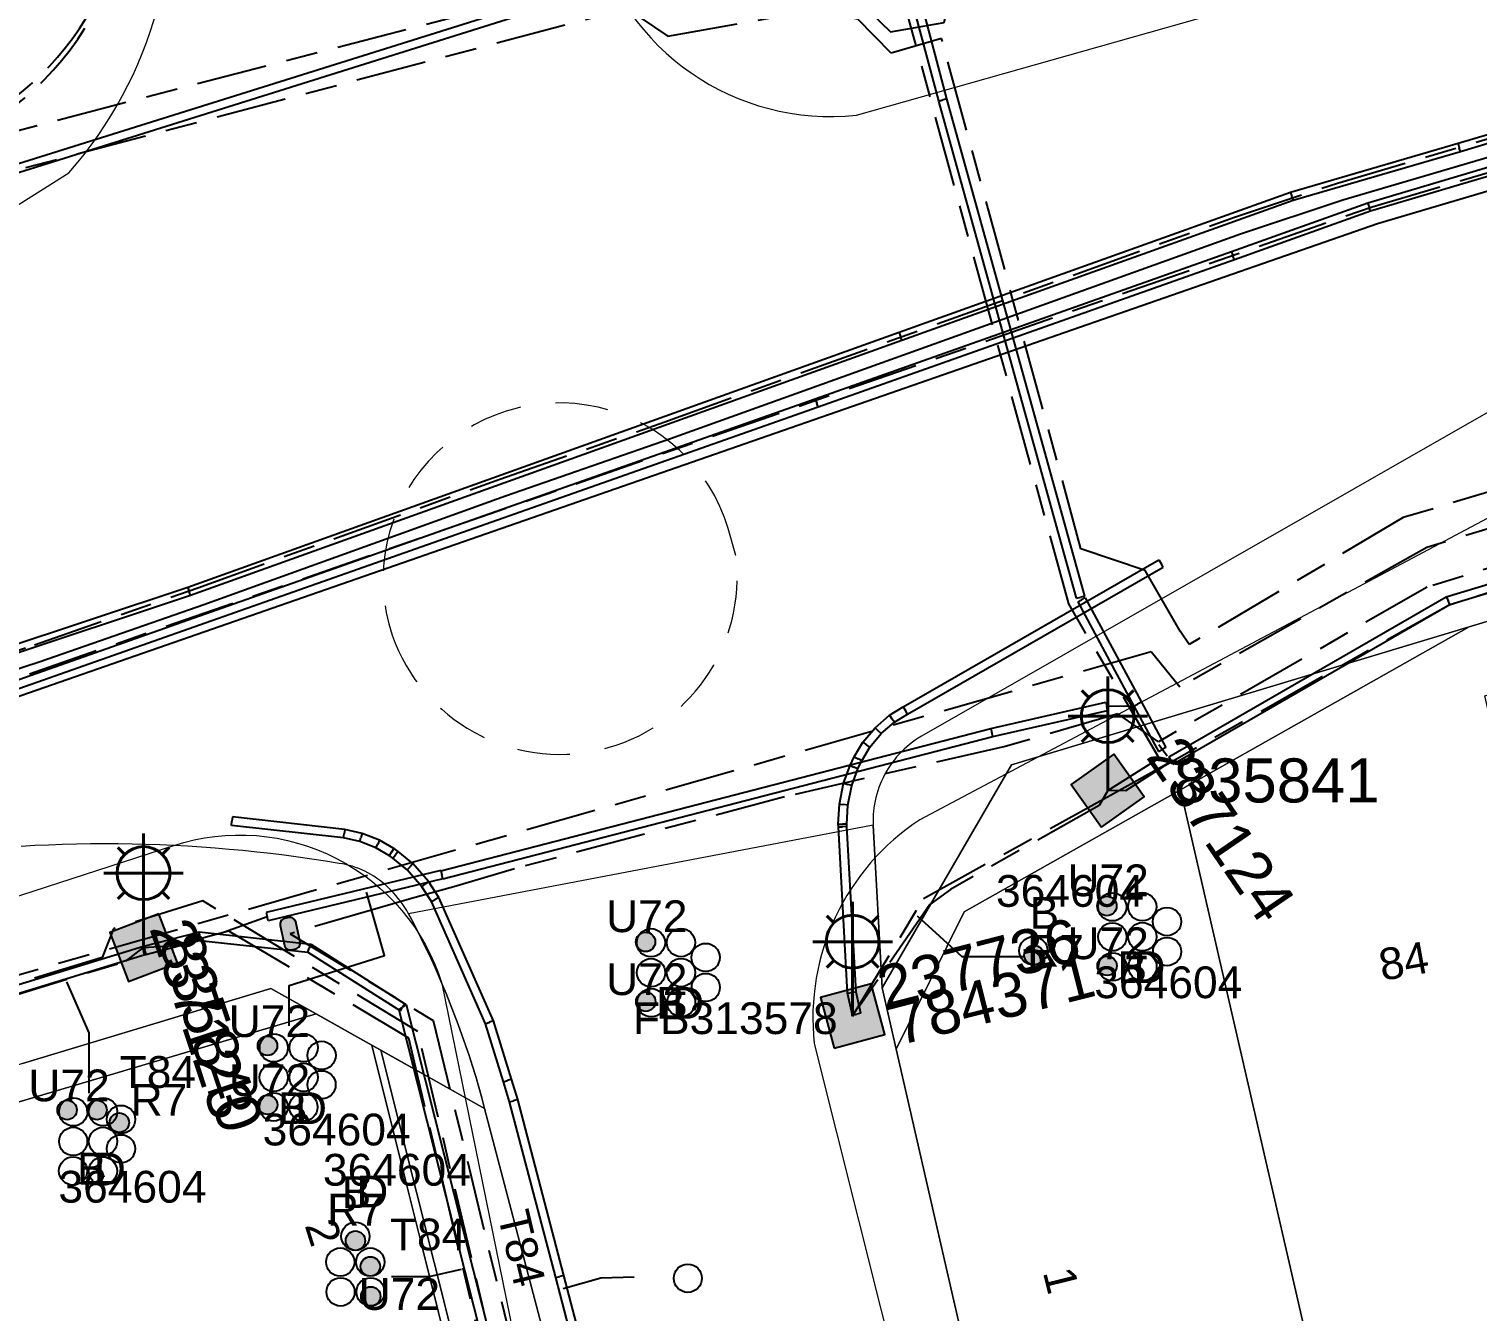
# Model space of a CAD drawing. Header units: metres. Extents: x 303957 to 307239, y 6268736 to 6272503.
# Drawn here: x 305630.4 to 305712.5, y 6269638.4 to 6269711.1 of the extents above; entities that cross this region are included whole.
import ezdxf
from ezdxf.enums import TextEntityAlignment as Align

# ---------------------------------------------------------------- set-up
doc = ezdxf.new("R2010")
doc.units = ezdxf.units.M
doc.linetypes.add('Cable Exist UG', pattern=[8.2, 4, -1.2, 1.8, -1.2])
doc.linetypes.add('Dash', pattern=[5, 3, -2])
doc.layers.get('0').update_dxf_attribs({"color": 6})
for name, color, linetype, lineweight in [('Cadastre Developer_SP_EXT', 9, 'Continuous', 5), ('Cadastre Land Parcels_SP_EXT', 9, 'Continuous', 5), ('Cadastre Roads_SP_EXT', 9, 'Continuous', 5), ('Cadastre Roads_SP_NEW', 2, 'Continuous', 5)]:
    doc.layers.add(name, color=color, linetype=linetype, lineweight=lineweight)
for name, color, linetype in [('Duct_SP_EXT', 7, 'Continuous'), ('Equip_HV_EXT', 7, 'Continuous'), ('Equip_SP_SL_EXT', 7, 'Continuous'), ('Mains_HV_EXT', 7, 'Continuous'), ('Mains_HV_MOD', 3, 'Continuous'), ('Mains_LV_EXT', 7, 'Continuous'), ('Mains_SL_EXT', 7, 'Continuous'), ('Mains_SL_MOD', 3, 'Continuous'), ('Mains_TR_EXT', 7, 'Continuous'), ('SupportsUG_SP_LV_SL_EXT', 7, 'Continuous'), ('Trench_SP_EXT', 7, 'Continuous')]:
    doc.layers.add(name, color=color, linetype=linetype)
doc.styles.add('COLUMN_LABEL', font='arial.ttf')
doc.styles.add('iecARIAL', font='arial.ttf', dxfattribs={"height": 2})
doc.styles.add('POLE_LABEL', font='arial.ttf')
doc.styles.get("Standard").update_dxf_attribs({"font": 'arial.ttf'})
doc.linetypes.add('Cable P UG', pattern='A,6,-0.5,["P",Standard,S=1.7,R=0,X=0.5,Y=-1],-2.9', length=9.4)

# ---------------------------------------------------------------- blocks, each defined once
blk = doc.blocks.new('COLUMN_EXT')
blk.add_hatch(color=256).paths.add_polyline_path([(-1.485, 1.485), (-1.485, -1.485), (1.485, -1.485), (1.485, 1.485)])
blk.add_lwpolyline([(-1.485, -1.485), (1.485, -1.485), (1.485, 1.485), (-1.485, 1.485)], close=True)
for tag, height, style, flags, p in [('ASSET_NUM', 2.5, 'COLUMN_LABEL', 8, (2, 2)), ('STRUCTURE_PLANT_NUMBER', 0.2, 'POLE_LABEL', 9, (1.813, 0.031)), ('STREET_CODE', 0.2, 'COLUMN_LABEL', 9, (1.813, -0.2))]:
    blk.add_attdef(tag, text='', height=height, dxfattribs=dict(style=style, flags=flags)).set_placement(p, align=Align.MIDDLE_LEFT)
at = {"flags": 9}
for tag, p in [('OWNED_BY', (1.813, -0.6)), ('STATE', (1.813, -0.8)), ('COLUMN_TYPE', (1.813, -0.4)), ('STREETNAME', (1.813, -1.6)), ('USAGE', (1.813, -1)), ('LEGEND', (1.813, -1.2)), ('LOCATION', (1.813, -1.4)), ('SUBURB', (1.813, -1.8)), ('NOTES', (1.813, -2))]:
    blk.add_attdef(tag, text='', height=0.2, dxfattribs=at).set_placement(p, align=Align.MIDDLE_LEFT)
at = {"flags": 1}
blk.add_attdef('Z', (1.813, -2.351), '', height=0.2, dxfattribs=at)
blk = doc.blocks.new('DUCT_EXT')
blk.add_circle((0, 0.8), 0.8)
at = {"flags": 1}
blk.add_attdef('Z', (0, 0), '', height=0.2, dxfattribs=at)
at = {"flags": 9}
for tag, p in [('DUCT_CODE', (0, 0)), ('XSECT_TYPE', (0, -0.2)), ('STATE', (0, -0.6)), ('FB_REFERENCE', (0, -0.4)), ('NOTES', (0, -0.8))]:
    blk.add_attdef(tag, text='', height=0.2, dxfattribs=at).set_placement(p, align=Align.MIDDLE_LEFT)
blk = doc.blocks.new('SL_LANTERN_EXT')
at = {"lineweight": 40}
for p, q in [((0, 1.968), (0, 6.468)), ((-1.459, 5.676), (-1.061, 5.278)), ((1.458, 5.676), (1.06, 5.278)), ((-2.25, 4.218), (2.25, 4.218)), ((-1.459, 2.759), (-1.061, 3.157)), ((0, 0), (0, 2.721)), ((1.458, 2.759), (1.06, 3.157))]:
    blk.add_line(p, q, dxfattribs=at)
blk.add_circle((0, 4.218), 1.5, dxfattribs=at)
at = {"style": 'iecARIAL', "flags": 8}
blk.add_attdef('ASSET_NUM', (1.5, 1.5), '', height=2.5, dxfattribs=at)
for tag, p, height, flags in [('CONSTRUCTED_VOLTAGE', (0.981, -0.653), 0.2, 9), ('CONTROL_TYPE', (0.981, -0.853), 0.2, 9), ('LNUMBER', (2.181, -3.253), 2.5, 8), ('OPERATING_VOLTAGE', (0.981, -1.653), 0.2, 9), ('LANTERN_PURPOSE', (0.981, -1.053), 0.2, 9), ('LANTERN_TYPE', (0.981, -1.253), 0.2, 9), ('NO_PHASES', (0.981, -1.453), 0.2, 9), ('ORIENTATION', (0.981, -1.853), 0.2, 9), ('OWNED_BY', (0.981, -2.053), 0.2, 9), ('STATE', (0.981, -2.253), 0.2, 9), ('CEXIST', (0.981, -2.653), 0.2, 9), ('USAGE', (0.981, -2.453), 0.2, 9), ('CNEW', (0.981, -2.853), 0.2, 9), ('CNUMBER', (0.981, -3.053), 0.2, 9), ('CREMOVE', (0.981, -3.253), 0.2, 9), ('CREPLACE', (0.981, -3.453), 0.2, 9), ('LKINGHEIGHT', (0.981, -3.653), 0.2, 9), ('LBRACKET', (0.981, -3.853), 0.2, 9), ('LBRACKETVOCAB', (0.981, -4.053), 0.2, 9), ('LCATEGORY', (0.981, -4.253), 0.2, 9), ('LCHARGE1', (0.981, -4.453), 0.2, 9), ('LCHARGE1PERCENT', (0.981, -4.653), 0.2, 9), ('LCHARGE2', (0.981, -4.853), 0.2, 9), ('LCHARGE2PERCENT', (0.981, -5.053), 0.2, 9), ('LCHARGE3', (0.981, -5.253), 0.2, 9), ('LCHARGE3PERCENT', (0.981, -5.453), 0.2, 9), ('LEXIST', (0.981, -5.653), 0.2, 9), ('LLAMP', (0.981, -5.853), 0.2, 9), ('LLAMPVOCAB', (0.981, -6.053), 0.2, 9), ('LMAST', (0.981, -6.253), 0.2, 9), ('LMASTVOCAB', (0.981, -6.453), 0.2, 9), ('LNEW', (0.981, -6.653), 0.2, 9), ('LANTNUMBER', (0.981, -6.853), 0.2, 9), ('LOUTREACH', (0.981, -7.253), 0.2, 9), ('LOUTREACHVOCAB', (0.981, -7.453), 0.2, 9), ('LRATECODE', (0.981, -7.653), 0.2, 9), ('LREMOVE', (0.981, -7.853), 0.2, 9), ('LREPLACE', (0.981, -8.053), 0.2, 9), ('LTYPE', (0.981, -8.253), 0.2, 9), ('LTYPEVOCAB', (0.981, -8.453), 0.2, 9), ('LEGEND', (0.981, -8.653), 0.2, 9), ('LOCATION', (0.981, -8.853), 0.2, 9), ('NOTES', (0.981, -9.053), 0.2, 9), ('STREETNAME', (0.981, -9.253), 0.2, 9), ('SUBURB', (0.981, -9.453), 0.2, 1)]:
    blk.add_attdef(tag, p, '', height=height, dxfattribs=dict(flags=flags))
blk = doc.blocks.new('HV_STJ_EXT')
h = blk.add_hatch(color=256)
edge = h.paths.add_edge_path()
edge.add_ellipse((-0.586, 0.131), major_axis=(0.226, 0.226), ratio=1, start_angle=44.99996, end_angle=135)
edge.add_line((-0.906, 0.131), (-0.906, -0.131))
edge.add_ellipse((-0.586, -0.131), major_axis=(0.226, 0.226), ratio=1, start_angle=134.99996, end_angle=225)
edge.add_line((-0.586, -0.451), (0.586, -0.451))
edge.add_ellipse((0.586, -0.131), major_axis=(-0.226, 0.226), ratio=1, start_angle=134.99996, end_angle=225)
edge.add_line((0.906, -0.131), (0.906, 0.131))
edge.add_ellipse((0.586, 0.131), major_axis=(-0.226, 0.226), ratio=1, start_angle=224.99996, end_angle=315)
edge.add_line((0.586, 0.451), (-0.586, 0.451))
blk.add_lwpolyline([(-0.906, 0.131), (-0.906, -0.131, 0.414214), (-0.586, -0.451), (0.586, -0.451, 0.414214), (0.906, -0.131), (0.906, 0.131, 0.414214), (0.586, 0.451), (-0.586, 0.451, 0.414214)], format="xyb", close=True)
for tag, flags, p in [('ORIENTATION', 9, (1.5, 0)), ('Z', 1, (1.5, -0.8)), ('USAGE', 9, (1.5, -0.2)), ('LEGEND', 9, (1.5, -0.4)), ('NOTES', 9, (1.5, -0.6))]:
    blk.add_attdef(tag, text='', height=0.2, dxfattribs=dict(flags=flags)).set_placement(p, align=Align.MIDDLE_LEFT)
blk = doc.blocks.new('CABLE_LARGE_EXT')
h = blk.add_hatch(color=256)
edge = h.paths.add_edge_path()
edge.add_arc((0, 0.55), 0.55, 0, 360)
blk.add_circle((0, 0.55), 0.55)
at = {"flags": 1}
blk.add_attdef('Z', (0, 0), '', height=0.2, dxfattribs=at)
at = {"flags": 9}
for tag, p in [('COND_CODE', (0, 0)), ('XSECT_SIZE', (0, -0.6)), ('STATE', (0, -0.4)), ('FB_REFERENCE', (0, -0.2)), ('NOTES', (0, -0.8))]:
    blk.add_attdef(tag, text='', height=0.2, dxfattribs=at).set_placement(p, align=Align.MIDDLE_LEFT)

msp = doc.modelspace()

# ---------------------------------------------------------------- linework, layer by layer
at = {"layer": 'Cadastre Developer_SP_EXT', "linetype": 'Dash'}
msp.add_lwpolyline([(305670.043, 6269682.798, 1.016665), (305651.004, 6269676.756), (305651.004, 6269676.756, 0.898906), (305670.477, 6269681.276), (305670.477, 6269681.276), (305670.043, 6269682.798)], format="xyb", close=True, dxfattribs=at)
at = {"layer": 'Cadastre Land Parcels_SP_EXT', "linetype": 'Continuous'}
for points in [[(305721.8, 6269694.376), (305680.991, 6269671.025), (305680.817, 6269670.919), (305680.647, 6269670.807), (305680.48, 6269670.687), (305680.319, 6269670.563), (305680.163, 6269670.432), (305680.011, 6269670.295), (305679.865, 6269670.153), (305679.724, 6269670.006), (305679.59, 6269669.853), (305679.46, 6269669.695), (305679.337, 6269669.532), (305679.22, 6269669.366), (305679.108, 6269669.194), (305679.004, 6269669.019), (305678.906, 6269668.84), (305678.816, 6269668.665), (305678.731, 6269668.487), (305678.653, 6269668.306), (305678.582, 6269668.123), (305678.518, 6269667.936), (305678.46, 6269667.747), (305678.409, 6269667.557), (305678.366, 6269667.365), (305678.329, 6269667.172), (305678.299, 6269666.976), (305678.276, 6269666.781), (305678.26, 6269666.584), (305678.252, 6269666.387), (305678.25, 6269666.19), (305678.256, 6269665.994), (305678.768, 6269656.768), (305686.105, 6269669.403), (305686.105, 6269669.403), (305712.037, 6269677.225), (305764.817, 6269693.144)], [(305630.044, 6269652.472), (305644.124, 6269656.721), (305656.238, 6269649.933), (305656.076, 6269650.537), (305655.907, 6269651.138), (305655.73, 6269651.737), (305655.547, 6269652.333), (305655.355, 6269652.928), (305655.157, 6269653.519), (305654.951, 6269654.109), (305654.738, 6269654.696), (305654.518, 6269655.281), (305654.291, 6269655.863), (305654.056, 6269656.442), (305653.815, 6269657.018), (305653.815, 6269657.018), (305653.567, 6269657.591), (305653.312, 6269658.16), (305653.049, 6269658.727), (305652.78, 6269659.29), (305652.504, 6269659.85), (305652.221, 6269660.408), (305651.931, 6269660.961), (305651.826, 6269661.145), (305651.715, 6269661.324), (305651.596, 6269661.5), (305651.472, 6269661.671), (305651.342, 6269661.839), (305651.207, 6269662.001), (305651.065, 6269662.158), (305650.919, 6269662.311), (305650.766, 6269662.459), (305650.61, 6269662.6), (305650.447, 6269662.737), (305650.281, 6269662.866), (305650.109, 6269662.991), (305649.951, 6269663.097), (305649.788, 6269663.197), (305649.621, 6269663.291), (305649.452, 6269663.377), (305649.278, 6269663.457), (305649.102, 6269663.53), (305648.923, 6269663.597), (305648.741, 6269663.656), (305648.557, 6269663.708), (305648.372, 6269663.752), (305648.185, 6269663.79), (305647.996, 6269663.82), (305647.22, 6269663.946), (305646.442, 6269664.065), (305645.663, 6269664.177), (305644.883, 6269664.28), (305644.102, 6269664.376), (305643.319, 6269664.465), (305642.537, 6269664.545), (305641.753, 6269664.618), (305640.969, 6269664.683), (305640.184, 6269664.741), (305639.399, 6269664.791), (305638.613, 6269664.832), (305637.827, 6269664.867), (305637.041, 6269664.894), (305636.254, 6269664.913), (305635.467, 6269664.924), (305634.68, 6269664.927), (305633.893, 6269664.922), (305633.106, 6269664.91), (305632.32, 6269664.892), (305631.533, 6269664.864), (305630.747, 6269664.829), (305629.961, 6269664.786)], [(305656.394, 6269629.161), (305650.357, 6269653.228), (305649.846, 6269653.514), (305657.401, 6269623.212)], [(305660.025, 6269635.496), (305656.238, 6269649.933), (305650.357, 6269653.228), (305656.394, 6269629.161)]]:
    msp.add_lwpolyline(points, dxfattribs=at)
for points in [[(305716.648, 6269630.305), (305722.411, 6269632.008), (305712.932, 6269673.316), (305765.713, 6269689.238), (305764.817, 6269693.144), (305712.037, 6269677.225), (305695.684, 6269667.995), (305705.115, 6269626.897), (305716.648, 6269630.305)], [(305683.417, 6269661.071), (305695.684, 6269667.995), (305712.037, 6269677.225), (305686.105, 6269669.403), (305678.768, 6269656.768), (305679.565, 6269653.291), (305683.417, 6269661.071)], [(305702.234, 6269626.046), (305705.115, 6269626.897), (305695.684, 6269667.995), (305683.417, 6269661.071), (305679.565, 6269653.291), (305682.46, 6269640.67), (305686.86, 6269621.504), (305702.234, 6269626.046)], [(305646.686, 6269655.285), (305644.124, 6269656.721), (305630.044, 6269652.472), (305625.134, 6269650.915), (305625.563, 6269649.043), (305646.686, 6269655.285)], [(305655.396, 6269631.253), (305649.846, 6269653.514), (305646.686, 6269655.285), (305625.563, 6269649.043), (305630.936, 6269625.652), (305655.396, 6269631.253)]]:
    msp.add_lwpolyline(points, close=True, dxfattribs=at)
at = {"layer": 'Cadastre Roads_SP_EXT', "linetype": 'Continuous'}
msp.add_lwpolyline([(305686.859, 6269621.504), (305682.46, 6269640.67), (305679.565, 6269653.291), (305678.768, 6269656.768), (305678.256, 6269665.994), (305651.931, 6269660.961), (305652.221, 6269660.408), (305652.504, 6269659.851), (305652.78, 6269659.29), (305653.049, 6269658.727), (305653.312, 6269658.16), (305653.567, 6269657.591), (305653.815, 6269657.018), (305654.056, 6269656.442), (305654.291, 6269655.863), (305654.518, 6269655.281), (305654.738, 6269654.696), (305654.951, 6269654.109), (305655.157, 6269653.52), (305655.355, 6269652.928), (305655.547, 6269652.333), (305655.73, 6269651.737), (305655.907, 6269651.138), (305656.076, 6269650.537), (305656.238, 6269649.933), (305660.025, 6269635.496)], dxfattribs=at)
at = {"layer": 'Cadastre Roads_SP_NEW', "color": 252, "flags": 128}
for points in [[(305651.347, 6269758.822), (305662.416, 6269716.565), (305662.416, 6269716.565, 0.372825), (305677.314, 6269706.241), (305677.314, 6269706.241), (305821.091, 6269746.91), (305863.913, 6269759.589)], [(305607.362, 6269687.009), (305632.674, 6269702.972), (305632.674, 6269702.972, 0.231914), (305638.081, 6269722.73), (305638.081, 6269722.73), (305628.656, 6269757.613)], [(305839.751, 6269722.508), (305722.768, 6269688.538), (305680.903, 6269666.29), (305680.903, 6269666.29, 0.282198), (305674.922, 6269653.611), (305674.922, 6269653.611), (305683.738, 6269618.448)]]:
    msp.add_lwpolyline(points, format="xyb", dxfattribs=at)
at = {"layer": 'Cadastre Roads_SP_NEW', "color": 2, "flags": 128}
msp.add_lwpolyline([(305603.273, 6269653.371), (305638.613, 6269664.832), (305638.613, 6269664.832, -0.418081), (305653.815, 6269657.018), (305653.815, 6269657.018), (305659.97, 6269626.817), (305664.874, 6269619.162)], format="xyb", dxfattribs=at)
at = {"layer": 'Duct_SP_EXT'}
for p, q in [((305623.6, 6269701.545), (305668.741, 6269715.709)), ((305623.743, 6269701.087), (305668.885, 6269715.251)), ((305681.973, 6269707.039), (305680.562, 6269712.344)), ((305682.437, 6269707.162), (305681.026, 6269712.467)), ((305737.7, 6269710.551), (305706.298, 6269701.255)), ((305737.836, 6269710.091), (305706.448, 6269700.798)), ((305726.638, 6269709.156), (305711.407, 6269704.622)), ((305726.777, 6269708.697), (305711.542, 6269704.162)), ((305681.973, 6269707.039), (305682.205, 6269707.101)), ((305681.974, 6269707.036), (305682.205, 6269707.101)), ((305689.791, 6269678.849), (305681.974, 6269707.036)), ((305682.436, 6269707.165), (305682.205, 6269707.101)), ((305682.437, 6269707.162), (305682.205, 6269707.101)), ((305690.254, 6269678.977), (305682.436, 6269707.165)), ((305711.407, 6269704.622), (305701.906, 6269701.857)), ((305711.407, 6269704.622), (305711.474, 6269704.392)), ((305711.542, 6269704.162), (305702.054, 6269701.4)), ((305711.542, 6269704.162), (305711.474, 6269704.392)), ((305701.906, 6269701.857), (305679.723, 6269693.919)), ((305702.054, 6269701.4), (305679.884, 6269693.467)), ((305701.906, 6269701.857), (305701.98, 6269701.629)), ((305702.054, 6269701.4), (305701.98, 6269701.629)), ((305706.298, 6269701.255), (305698.57, 6269698.49)), ((305706.448, 6269700.798), (305698.731, 6269698.037)), ((305706.298, 6269701.255), (305706.373, 6269701.027)), ((305706.448, 6269700.798), (305706.373, 6269701.027)), ((305698.57, 6269698.49), (305674.977, 6269690.129)), ((305698.731, 6269698.037), (305675.136, 6269689.677)), ((305698.57, 6269698.49), (305698.65, 6269698.263)), ((305698.731, 6269698.037), (305698.65, 6269698.263)), ((305679.723, 6269693.919), (305639.41, 6269679.467)), ((305679.723, 6269693.919), (305679.804, 6269693.693)), ((305679.884, 6269693.467), (305639.567, 6269679.013)), ((305679.884, 6269693.467), (305679.804, 6269693.693)), ((305674.977, 6269690.129), (305626.517, 6269673.055)), ((305674.977, 6269690.129), (305675.056, 6269689.903)), ((305675.136, 6269689.677), (305675.056, 6269689.903)), ((305675.136, 6269689.677), (305626.67, 6269672.6)), ((305710.744, 6269678.937), (305734.647, 6269686.162)), ((305710.936, 6269678.494), (305734.785, 6269685.703)), ((305679.964, 6269672.698), (305694.457, 6269681.031)), ((305694.457, 6269681.031), (305694.577, 6269680.823)), ((305694.697, 6269680.615), (305694.577, 6269680.823)), ((305680.209, 6269672.285), (305694.697, 6269680.615)), ((305639.41, 6269679.467), (305607.677, 6269668.912)), ((305639.41, 6269679.467), (305639.489, 6269679.24)), ((305639.567, 6269679.013), (305639.489, 6269679.24)), ((305639.567, 6269679.013), (305607.818, 6269668.453)), ((305689.791, 6269678.849), (305690.022, 6269678.913)), ((305689.86, 6269678.641), (305690.071, 6269678.755)), ((305689.86, 6269678.641), (305693.038, 6269672.741)), ((305690.254, 6269678.977), (305690.022, 6269678.913)), ((305690.282, 6269678.869), (305690.071, 6269678.755)), ((305690.282, 6269678.869), (305693.46, 6269672.969)), ((305695.01, 6269669.87), (305710.744, 6269678.937)), ((305695.25, 6269669.454), (305710.936, 6269678.494)), ((305710.744, 6269678.937), (305710.84, 6269678.716)), ((305710.936, 6269678.494), (305710.84, 6269678.716)), ((305679.177, 6269672.219), (305679.964, 6269672.698)), ((305679.964, 6269672.698), (305680.087, 6269672.491)), ((305684.932, 6269671.476), (305691.44, 6269672.962)), ((305691.44, 6269672.962), (305691.494, 6269672.728)), ((305691.547, 6269672.494), (305691.494, 6269672.728)), ((305693.038, 6269672.741), (305693.249, 6269672.855)), ((305693.038, 6269672.741), (305693.249, 6269672.855)), ((305693.038, 6269672.741), (305694.43, 6269670.157)), ((305693.46, 6269672.969), (305693.249, 6269672.855)), ((305693.46, 6269672.969), (305693.249, 6269672.855)), ((305693.46, 6269672.969), (305694.853, 6269670.385)), ((305678.368, 6269671.514), (305679.177, 6269672.219)), ((305678.713, 6269671.177), (305679.461, 6269671.83)), ((305679.177, 6269672.219), (305679.319, 6269672.025)), ((305679.461, 6269671.83), (305679.319, 6269672.025)), ((305679.461, 6269671.83), (305680.209, 6269672.285)), ((305680.209, 6269672.285), (305680.087, 6269672.491)), ((305685.039, 6269671.008), (305691.547, 6269672.494)), ((305653.745, 6269663.409), (305684.925, 6269671.474)), ((305653.865, 6269662.945), (305685.045, 6269671.01)), ((305677.681, 6269670.687), (305678.368, 6269671.514)), ((305678.074, 6269670.408), (305678.713, 6269671.177)), ((305678.368, 6269671.514), (305678.541, 6269671.345)), ((305678.713, 6269671.177), (305678.541, 6269671.345)), ((305684.925, 6269671.474), (305684.985, 6269671.242)), ((305684.932, 6269671.476), (305684.985, 6269671.242)), ((305685.045, 6269671.01), (305684.985, 6269671.242)), ((305685.039, 6269671.008), (305684.985, 6269671.242)), ((305677.19, 6269669.869), (305677.681, 6269670.687)), ((305677.613, 6269669.641), (305678.074, 6269670.408)), ((305677.681, 6269670.687), (305677.878, 6269670.548)), ((305678.074, 6269670.408), (305677.878, 6269670.548)), ((305694.43, 6269670.157), (305694.641, 6269670.271)), ((305694.853, 6269670.385), (305694.641, 6269670.271)), ((305676.584, 6269668.368), (305676.948, 6269669.364)), ((305676.948, 6269669.364), (305677.185, 6269669.859)), ((305676.948, 6269669.364), (305677.17, 6269669.271)), ((305677.391, 6269669.177), (305677.17, 6269669.271)), ((305677.185, 6269669.859), (305677.19, 6269669.869)), ((305677.185, 6269669.859), (305677.402, 6269669.755)), ((305677.19, 6269669.869), (305677.402, 6269669.755)), ((305677.391, 6269669.177), (305677.618, 6269669.652)), ((305677.618, 6269669.652), (305677.402, 6269669.755)), ((305677.613, 6269669.641), (305677.402, 6269669.755)), ((305677.618, 6269669.652), (305677.613, 6269669.641)), ((305695.01, 6269669.87), (305695.13, 6269669.662)), ((305695.25, 6269669.454), (305695.13, 6269669.662)), ((305677.047, 6269668.237), (305677.391, 6269669.177)), ((305676.343, 6269667.184), (305676.584, 6269668.368)), ((305676.584, 6269668.368), (305676.815, 6269668.303)), ((305677.047, 6269668.237), (305676.815, 6269668.303)), ((305676.821, 6269667.123), (305677.047, 6269668.237)), ((305676.283, 6269666.044), (305676.343, 6269667.184)), ((305676.343, 6269667.184), (305676.582, 6269667.154)), ((305676.821, 6269667.123), (305676.582, 6269667.154)), ((305676.764, 6269666.036), (305676.821, 6269667.123)), ((305641.885, 6269665.978), (305641.912, 6269666.216)), ((305648.234, 6269665.262), (305641.885, 6269665.978)), ((305641.939, 6269666.455), (305641.912, 6269666.216)), ((305648.312, 6269665.737), (305641.939, 6269666.455)), ((305676.287, 6269665.889), (305676.283, 6269666.044)), ((305676.283, 6269666.044), (305676.524, 6269666.04)), ((305676.764, 6269666.036), (305676.524, 6269666.04)), ((305676.766, 6269665.907), (305676.764, 6269666.036)), ((305648.234, 6269665.262), (305648.273, 6269665.499)), ((305649.154, 6269665.062), (305648.234, 6269665.262)), ((305648.312, 6269665.737), (305648.273, 6269665.499)), ((305649.294, 6269665.522), (305648.312, 6269665.737)), ((305649.154, 6269665.062), (305649.224, 6269665.292)), ((305649.294, 6269665.522), (305649.224, 6269665.292)), ((305650.285, 6269665.133), (305649.294, 6269665.522)), ((305676.287, 6269665.889), (305676.526, 6269665.898)), ((305676.809, 6269656.463), (305676.287, 6269665.889)), ((305676.766, 6269665.907), (305676.526, 6269665.898)), ((305677.286, 6269656.53), (305676.766, 6269665.907)), ((305650.076, 6269664.7), (305649.154, 6269665.062)), ((305650.076, 6269664.7), (305650.181, 6269664.917)), ((305650.836, 6269664.257), (305650.076, 6269664.7)), ((305650.285, 6269665.133), (305650.181, 6269664.917)), ((305651.094, 6269664.663), (305650.285, 6269665.133)), ((305650.828, 6269664.262), (305650.965, 6269664.46)), ((305650.836, 6269664.257), (305650.965, 6269664.46)), ((305651.094, 6269664.663), (305650.965, 6269664.46)), ((305651.101, 6269664.657), (305650.965, 6269664.46)), ((305651.101, 6269664.657), (305651.094, 6269664.663)), ((305651.331, 6269664.499), (305651.101, 6269664.657)), ((305651.331, 6269664.499), (305651.186, 6269664.307)), ((305652.175, 6269663.808), (305651.331, 6269664.499)), ((305651.042, 6269664.115), (305650.828, 6269664.262)), ((305650.828, 6269664.262), (305650.836, 6269664.257)), ((305651.042, 6269664.115), (305651.186, 6269664.307)), ((305651.839, 6269663.462), (305651.042, 6269664.115)), ((305651.839, 6269663.462), (305652.007, 6269663.635)), ((305652.175, 6269663.808), (305652.007, 6269663.635)), ((305653.061, 6269662.791), (305652.175, 6269663.808)), ((305653.749, 6269663.41), (305643.859, 6269661.036)), ((305653.861, 6269662.944), (305643.971, 6269660.569)), ((305652.676, 6269662.502), (305651.839, 6269663.462)), ((305653.061, 6269662.791), (305652.869, 6269662.647)), ((305653.645, 6269661.883), (305653.061, 6269662.791)), ((305653.745, 6269663.409), (305653.805, 6269663.177)), ((305653.749, 6269663.41), (305653.805, 6269663.177)), ((305653.865, 6269662.945), (305653.805, 6269663.177)), ((305653.861, 6269662.944), (305653.805, 6269663.177)), ((305652.676, 6269662.502), (305652.869, 6269662.647)), ((305653.221, 6269661.654), (305652.676, 6269662.502)), ((305653.645, 6269661.883), (305653.433, 6269661.769)), ((305656.732, 6269654.896), (305653.645, 6269661.883)), ((305653.221, 6269661.654), (305653.433, 6269661.769)), ((305656.282, 6269654.727), (305653.221, 6269661.654)), ((305643.859, 6269661.036), (305643.915, 6269660.803)), ((305643.971, 6269660.569), (305643.915, 6269660.803)), ((305636.837, 6269659.108), (305640.019, 6269659.929)), ((305636.957, 6269658.643), (305640.139, 6269659.464)), ((305640.019, 6269659.929), (305640.061, 6269659.94)), ((305640.019, 6269659.929), (305640.079, 6269659.696)), ((305640.061, 6269659.94), (305646.383, 6269659.249)), ((305640.061, 6269659.94), (305640.079, 6269659.696)), ((305640.139, 6269659.464), (305640.079, 6269659.696)), ((305640.096, 6269659.453), (305640.079, 6269659.696)), ((305640.139, 6269659.464), (305640.096, 6269659.453)), ((305640.096, 6269659.453), (305646.22, 6269658.784)), ((305628.573, 6269656.576), (305636.906, 6269659.13)), ((305628.714, 6269656.117), (305637.047, 6269658.671)), ((305636.837, 6269659.108), (305636.897, 6269658.876)), ((305636.957, 6269658.643), (305636.897, 6269658.876)), ((305636.906, 6269659.13), (305636.977, 6269658.9)), ((305637.047, 6269658.671), (305636.977, 6269658.9)), ((305646.22, 6269658.784), (305646.301, 6269659.017)), ((305646.22, 6269658.784), (305651.459, 6269655.462)), ((305646.383, 6269659.249), (305646.301, 6269659.017)), ((305646.383, 6269659.249), (305651.716, 6269655.867)), ((305676.809, 6269656.463), (305677.048, 6269656.497)), ((305677.095, 6269655.218), (305676.809, 6269656.463)), ((305677.286, 6269656.53), (305677.048, 6269656.497)), ((305677.563, 6269655.325), (305677.286, 6269656.53)), ((305651.379, 6269655.513), (305651.588, 6269655.665)), ((305651.459, 6269655.462), (305651.379, 6269655.513)), ((305651.379, 6269655.513), (305657.56, 6269630.998)), ((305651.459, 6269655.462), (305651.588, 6269655.665)), ((305651.716, 6269655.867), (305651.588, 6269655.665)), ((305651.797, 6269655.816), (305651.588, 6269655.665)), ((305651.716, 6269655.867), (305651.797, 6269655.816)), ((305651.797, 6269655.816), (305658.025, 6269631.116)), ((305677.563, 6269655.325), (305677.329, 6269655.272)), ((305656.282, 6269654.727), (305656.507, 6269654.812)), ((305657.298, 6269651.446), (305656.282, 6269654.727)), ((305656.732, 6269654.896), (305656.507, 6269654.812)), ((305657.756, 6269651.588), (305656.732, 6269654.896)), ((305677.095, 6269655.218), (305677.329, 6269655.272)), ((305657.298, 6269651.447), (305657.527, 6269651.517)), ((305657.298, 6269651.446), (305657.527, 6269651.517)), ((305657.651, 6269650.299), (305657.298, 6269651.447)), ((305657.298, 6269651.447), (305657.298, 6269651.446)), ((305657.756, 6269651.588), (305657.527, 6269651.517)), ((305657.756, 6269651.588), (305657.527, 6269651.517)), ((305658.113, 6269650.43), (305657.756, 6269651.588)), ((305657.756, 6269651.588), (305657.756, 6269651.588)), ((305658.113, 6269650.43), (305657.882, 6269650.365)), ((305660.727, 6269640.466), (305658.113, 6269650.43)), ((305657.651, 6269650.299), (305657.882, 6269650.365)), ((305660.263, 6269640.344), (305657.651, 6269650.299)), ((305660.263, 6269640.344), (305660.495, 6269640.405)), ((305661.437, 6269635.867), (305660.263, 6269640.344)), ((305660.727, 6269640.466), (305660.495, 6269640.405)), ((305661.902, 6269635.988), (305660.727, 6269640.466))]:
    msp.add_line(p, q, dxfattribs=at)
for points in [[(305645.155, 6269654.606), (305645.155, 6269656.906), (305650.566, 6269658.604), (305649.55, 6269662.182)], [(305686.777, 6269658.521), (305683.309, 6269658.521), (305680.765, 6269660.83)], [(305633.821, 6269650.789), (305633.821, 6269654.221), (305632.553, 6269657.113)], [(305650.96, 6269640.401), (305653.086, 6269640.408), (305654.925, 6269640.827)], [(305664.705, 6269640.359), (305662.815, 6269640.319), (305660.68, 6269639.713)]]:
    msp.add_lwpolyline(points, dxfattribs=at)
at = {"layer": 'Mains_HV_EXT', "linetype": 'Cable Exist UG'}
msp.add_lwpolyline([(305645.214, 6269659.836), (305653.325, 6269654.918), (305660.239, 6269626.394), (305669.656, 6269610.339), (305670.046, 6269609.129)], dxfattribs=at)
at = {"layer": 'Mains_HV_MOD', "linetype": 'Cable P UG'}
for points in [[(305564.326, 6269655.355), (305584.736, 6269661.046), (305592.118, 6269663.208), (305603.167, 6269666.311), (305608.264, 6269667.822), (305631.04, 6269675.257), (305640.315, 6269678.506), (305657.425, 6269684.663), (305666.78, 6269687.907), (305699.069, 6269699.516), (305704.871, 6269701.434), (305721.974, 6269706.462), (305737.252, 6269711.21), (305764.372, 6269719.153), (305775.304, 6269722.452), (305784.281, 6269725.609), (305792.498, 6269728.497), (305796.055, 6269729.666), (305804.458, 6269732.295), (305844.065, 6269744.26)], [(305569.104, 6269654.431), (305582.975, 6269658.678), (305607.5, 6269665.528), (305706.847, 6269700.09), (305738.421, 6269709.434), (305746.825, 6269711.94), (305761.068, 6269716.189), (305770.232, 6269718.999), (305775.21, 6269720.443), (305784.861, 6269724.028), (305792.338, 6269726.652), (305796.687, 6269728.173), (305804.77, 6269730.613), (305812.133, 6269732.935), (305830.22, 6269738.374)]]:
    msp.add_lwpolyline(points, dxfattribs=at)
at = {"layer": 'Mains_HV_MOD', "linetype": 'Cable Exist UG'}
msp.add_lwpolyline([(305783.259, 6269701.067), (305782.957, 6269702.827), (305781.385, 6269707.554), (305773.606, 6269705.202), (305773.037, 6269702.94), (305773.037, 6269702.94), (305754.221, 6269697.275), (305708.303, 6269683.42), (305696.174, 6269676.229), (305695.654, 6269676.988), (305693.675, 6269680.42), (305690.037, 6269681.661), (305690.037, 6269681.661), (305682.132, 6269710.588), (305679.277, 6269709.75), (305677.361, 6269711.698), (305677.361, 6269711.698, -0.106609), (305666.57, 6269716.181), (305666.57, 6269716.181), (305663.85, 6269725.147), (305662.624, 6269726.525)], format="xyb", dxfattribs=at)
for points in [[(305775.014, 6269698.726), (305774.409, 6269700.454), (305769.816, 6269698.969), (305768.832, 6269699.565), (305768.832, 6269699.565), (305754.931, 6269695.4), (305709.634, 6269681.732), (305695.642, 6269673.81), (305694.017, 6269675.823), (305619.182, 6269654.456), (305619.182, 6269654.456), (305560.711, 6269637.303), (305537.103, 6269630.359), (305527.74, 6269628.198)], [(305774.996, 6269698.468), (305773.06, 6269697.923), (305769.527, 6269696.71), (305768.559, 6269697.43), (305755.878, 6269693.597), (305755.878, 6269693.597), (305709.655, 6269679.481), (305694.427, 6269670.72), (305692.126, 6269672.303), (305685.739, 6269670.448), (305673.23, 6269667.595), (305657.926, 6269663.514), (305654.497, 6269662.488), (305652.087, 6269661.824), (305650.459, 6269661.368), (305645.214, 6269659.836)]]:
    msp.add_lwpolyline(points, dxfattribs=at)
at = {"layer": 'Mains_LV_EXT', "linetype": 'Cable Exist UG'}
for points in [[(305617.288, 6269699.84), (305664.3, 6269712.281), (305666.614, 6269710.715), (305677.504, 6269712.643), (305679.234, 6269710.95), (305682.276, 6269711.493), (305682.756, 6269713.594), (305724.29, 6269723.191), (305725.948, 6269721.53), (305728.62, 6269722.374), (305728.777, 6269724.453), (305731.703, 6269725.502), (305731.157, 6269727.54)], [(305669.115, 6269608.818), (305668.803, 6269610.149), (305659.415, 6269625.653), (305658.798, 6269628.071), (305659.462, 6269629.446), (305658.656, 6269633.097), (305657.376, 6269633.476), (305652.455, 6269654.283), (305640.261, 6269661.708), (305640.261, 6269661.708), (305635.204, 6269660.111), (305634.551, 6269658.478), (305605.579, 6269649.714), (305603.164, 6269648.825)]]:
    msp.add_lwpolyline(points, dxfattribs=at)
at = {"layer": 'Mains_SL_EXT', "linetype": 'Cable Exist UG'}
msp.add_lwpolyline([(305624.1, 6269703.893, 0.373823), (305635.972, 6269722.887)], format="xyb", dxfattribs=at)
for points in [[(305734.75, 6269686.094), (305710.861, 6269678.443), (305694.664, 6269669.283), (305692.566, 6269667.935), (305691.552, 6269667.948)], [(305691.552, 6269667.948), (305691.069, 6269667.101), (305691.069, 6269667.101), (305682.65, 6269662.348), (305681.477, 6269661.491), (305677.096, 6269655.166)], [(305636.906, 6269659.052), (305638.631, 6269659.166), (305638.631, 6269659.166), (305641.711, 6269660.003), (305651.917, 6269653.937), (305656.735, 6269633.544), (305658.016, 6269631.023)], [(305591.602, 6269645.379), (305593.712, 6269645.529), (305593.712, 6269645.529), (305601.298, 6269647.755), (305602.495, 6269647.392), (305604.49, 6269647.9), (305605.216, 6269648.88), (305635.907, 6269658.282), (305636.906, 6269659.052)]]:
    msp.add_lwpolyline(points, dxfattribs=at)
at = {"layer": 'Mains_SL_MOD', "linetype": 'Cable Exist UG'}
for points in [[(305624.1, 6269703.893), (305670.281, 6269715.908), (305670.281, 6269715.908, -0.040242), (305668.685, 6269717.394), (305668.685, 6269717.394), (305666.81, 6269718.023), (305665.945, 6269720.851), (305666.714, 6269721.811), (305665.73, 6269725.647), (305663.771, 6269725.912), (305662.602, 6269726.575)], [(305691.552, 6269667.948), (305694.471, 6269669.787), (305689.339, 6269678.526), (305680.185, 6269712.022), (305679.868, 6269712.291), (305679.868, 6269712.291), (305678.571, 6269712.068), (305677.486, 6269713.536), (305677.486, 6269713.536, -0.188953), (305668.968, 6269717.826), (305668.968, 6269717.826), (305667.173, 6269718.429), (305666.54, 6269720.757), (305667.267, 6269721.671), (305666.13, 6269726.097), (305662.602, 6269726.575)]]:
    msp.add_lwpolyline(points, format="xyb", dxfattribs=at)
at = {"layer": 'Mains_TR_EXT', "linetype": 'Cable Exist UG'}
for points in [[(305568.822, 6269655.391), (305582.694, 6269659.638), (305607.201, 6269666.483), (305706.541, 6269701.042), (305738.137, 6269710.393), (305746.539, 6269712.899), (305760.779, 6269717.146), (305769.946, 6269719.957), (305774.896, 6269721.393), (305784.521, 6269724.968), (305792.008, 6269727.596), (305796.377, 6269729.124), (305804.475, 6269731.569), (305811.839, 6269733.891), (305829.929, 6269739.33), (305837.629, 6269741.713), (305896.725, 6269759.284), (305905.954, 6269762.034), (305918.102, 6269765.385)], [(305564.059, 6269656.319), (305584.461, 6269662.007), (305591.842, 6269664.17), (305602.889, 6269667.272), (305607.966, 6269668.777), (305630.719, 6269676.204), (305639.98, 6269679.448), (305657.092, 6269685.606), (305666.447, 6269688.85), (305698.743, 6269700.462), (305704.573, 6269702.389), (305721.684, 6269707.419), (305736.963, 6269712.167), (305764.088, 6269720.112), (305774.994, 6269723.403), (305783.949, 6269726.552), (305792.176, 6269729.443), (305795.749, 6269730.619), (305804.164, 6269733.251), (305843.77, 6269745.215)]]:
    msp.add_lwpolyline(points, dxfattribs=at)
at = {"layer": 'Trench_SP_EXT', "linetype": 'Cable Exist UG'}
msp.add_lwpolyline([(305624.075, 6269704.288), (305624.601, 6269704.626), (305624.601, 6269704.626, 0.349486), (305635.985, 6269721.644), (305635.985, 6269721.644), (305635.684, 6269722.621)], format="xyb", dxfattribs=at)
for points in [[(305691.494, 6269672.728), (305692.959, 6269672.747)], [(305694.445, 6269670.56), (305694.919, 6269669.927)], [(305691.705, 6269667.692), (305695.003, 6269669.515)], [(305677.096, 6269655.166), (305681.113, 6269661.835), (305691.507, 6269667.582), (305691.705, 6269667.692)], [(305641.485, 6269659.942), (305643.915, 6269660.803)]]:
    msp.add_lwpolyline(points, dxfattribs=at)

# ---------------------------------------------------------------- block references
at = {"layer": 'Duct_SP_EXT'}
for name, p in [('CABLE_LARGE_EXT', (305691.507, 6269660.857)), ('CABLE_LARGE_EXT', (305665.359, 6269658.822)), ('DUCT_EXT', (305687.337, 6269658.072)), ('CABLE_LARGE_EXT', (305687.375, 6269658.072)), ('CABLE_LARGE_EXT', (305691.518, 6269657.468)), ('CABLE_LARGE_EXT', (305665.37, 6269655.433)), ('CABLE_LARGE_EXT', (305643.93, 6269652.935)), ('DUCT_EXT', (305644.288, 6269652.566)), ('DUCT_EXT', (305645.978, 6269652.568)), ('DUCT_EXT', (305646.995, 6269652.135)), ('DUCT_EXT', (305644.283, 6269650.889)), ('DUCT_EXT', (305645.974, 6269650.891)), ('DUCT_EXT', (305646.991, 6269650.472)), ('CABLE_LARGE_EXT', (305632.573, 6269649.294)), ('DUCT_EXT', (305632.922, 6269648.937)), ('CABLE_LARGE_EXT', (305634.268, 6269649.294)), ('DUCT_EXT', (305634.612, 6269648.939)), ('CABLE_LARGE_EXT', (305643.94, 6269649.589)), ('DUCT_EXT', (305644.276, 6269649.214)), ('DUCT_EXT', (305645.969, 6269649.212)), ('DUCT_EXT', (305635.629, 6269648.506)), ('CABLE_LARGE_EXT', (305635.534, 6269648.574)), ('DUCT_EXT', (305632.917, 6269647.26)), ('DUCT_EXT', (305634.608, 6269647.262)), ('DUCT_EXT', (305635.625, 6269646.843)), ('DUCT_EXT', (305632.91, 6269645.585)), ('DUCT_EXT', (305634.603, 6269645.583)), ('DUCT_EXT', (305648.914, 6269641.884)), ('CABLE_LARGE_EXT', (305648.914, 6269641.884)), ('DUCT_EXT', (305648.055, 6269640.424)), ('DUCT_EXT', (305649.758, 6269640.424)), ('CABLE_LARGE_EXT', (305649.758, 6269640.424)), ('DUCT_EXT', (305667.754, 6269639.503)), ('DUCT_EXT', (305648.069, 6269638.728)), ('DUCT_EXT', (305649.772, 6269638.734)), ('CABLE_LARGE_EXT', (305649.782, 6269638.728))]:
    msp.add_blockref(name, p, dxfattribs=at)
at = {"layer": 'Duct_SP_EXT', "rotation": 270.2835682347283}
for p in [(305691.008, 6269661.354), (305692.708, 6269661.362), (305694.112, 6269660.519), (305691.016, 6269659.654), (305692.716, 6269659.662), (305664.86, 6269659.319), (305666.56, 6269659.328), (305694.12, 6269658.819), (305667.964, 6269658.485), (305691.025, 6269657.954), (305692.725, 6269657.962), (305664.868, 6269657.619), (305666.568, 6269657.628), (305667.972, 6269656.785), (305664.877, 6269655.919), (305666.577, 6269655.928)]:
    msp.add_blockref('DUCT_EXT', p, dxfattribs=at)
at = {"layer": 'Equip_HV_EXT', "rotation": 282.5505955609285}
msp.add_blockref('HV_STJ_EXT', (305645.214, 6269659.836), dxfattribs=at)
at = {"layer": 'Equip_SP_SL_EXT'}
ref = msp.add_blockref('SL_LANTERN_EXT', (305691.552, 6269667.948), dxfattribs=at)
ref.add_attrib('ASSET_NUM', '237124', dxfattribs={"layer": '0', "height": 2.5, "rotation": 304.38582, "style": 'iecARIAL'}).set_placement((305693.052, 6269669.448), align=Align.BOTTOM_LEFT)
ref = msp.add_blockref('SL_LANTERN_EXT', (305636.906, 6269659.052), dxfattribs=at)
ref.add_attrib('ASSET_NUM', '237123', dxfattribs={"layer": '0', "height": 2.5, "rotation": 288.30561, "style": 'iecARIAL'}).set_placement((305638.406, 6269660.552), align=Align.MIDDLE_LEFT)
ref = msp.add_blockref('SL_LANTERN_EXT', (305677.096, 6269655.166), dxfattribs=at)
ref.add_attrib('ASSET_NUM', '237736', dxfattribs={"layer": '0', "height": 2.5, "rotation": 14.48177, "style": 'iecARIAL'}).set_placement((305678.596, 6269656.666), align=Align.MIDDLE_LEFT)
at = {"layer": 'SupportsUG_SP_LV_SL_EXT'}
ref = msp.add_blockref('COLUMN_EXT', (305691.552, 6269667.948), dxfattribs=dict(at, rotation=35.26926112787503))
ref.add_attrib('ASSET_NUM', '835841', dxfattribs={"layer": '0', "height": 2.5, "style": 'COLUMN_LABEL'}).set_placement((305695.306, 6269668.524), align=Align.MIDDLE_LEFT)
ref = msp.add_blockref('COLUMN_EXT', (305636.906, 6269659.052), dxfattribs=dict(at, rotation=200.8544579208523))
ref.add_attrib('ASSET_NUM', '835840', dxfattribs={"layer": '0', "height": 2.5, "rotation": 288.30561, "style": 'COLUMN_LABEL'}).set_placement((305638.906, 6269659.802), align=Align.MIDDLE_LEFT)
ref = msp.add_blockref('COLUMN_EXT', (305677.096, 6269655.166), dxfattribs=dict(at, rotation=15.05192976778095))
ref.add_attrib('ASSET_NUM', '784371', dxfattribs={"layer": '0', "height": 2.5, "rotation": 14.20137, "style": 'COLUMN_LABEL'}).set_placement((305679.096, 6269655.916), align=Align.TOP_LEFT)

# ---------------------------------------------------------------- texts
at = {"layer": 'Cadastre Land Parcels_SP_EXT', "linetype": 'Continuous'}
for s, rotation, p in [('84', 10.32439, (305707.109, 6269657.155)), ('2', 287.42341, (305646.027, 6269643.312)), ('1', 283.9741, (305687.868, 6269640.656))]:
    msp.add_text(s, height=1.8, rotation=rotation, dxfattribs=at).set_placement(p)
at = {"layer": 'Duct_SP_EXT'}
for s, p in [('U72', (305689.268, 6269661.96)), ('364604', (305685.219, 6269661.36)), ('B', (305687.124, 6269660.114)), ('U72', (305663.12, 6269659.926)), ('R7', (305686.988, 6269657.967)), ('U72', (305689.268, 6269658.392)), ('B', (305692.107, 6269657.046)), ('D', (305693.007, 6269657.046)), ('U72', (305663.12, 6269656.357)), ('364604', (305690.791, 6269656.181)), ('B', (305665.959, 6269655.012)), ('D', (305666.859, 6269655.012)), ('U72', (305641.73, 6269653.978)), ('FB313578', (305664.643, 6269654.146)), ('T84', (305635.55, 6269651.098)), ('U72', (305630.373, 6269650.336)), ('U72', (305641.739, 6269650.631)), ('R7', (305636.174, 6269649.522)), ('B', (305644.528, 6269649.047)), ('D', (305645.486, 6269649.047)), ('364604', (305643.654, 6269647.835)), ('B', (305633.127, 6269645.615)), ('D', (305634.085, 6269645.615)), ('364604', (305647.069, 6269645.554)), ('364604', (305632.082, 6269644.593)), ('B', (305648.131, 6269644.287)), ('D', (305648.96, 6269644.32)), ('R7', (305647.306, 6269643.293)), ('T84', (305650.864, 6269641.887)), ('U72', (305649.096, 6269638.511))]:
    msp.add_text(s, height=1.8, dxfattribs=at).set_placement(p)
at = {"layer": 'Mains_LV_EXT'}
msp.add_text('T84', height=1.8, rotation=283.30626, dxfattribs=at).set_placement((305656.959, 6269643.913))

doc.saveas('drawing.dxf')
